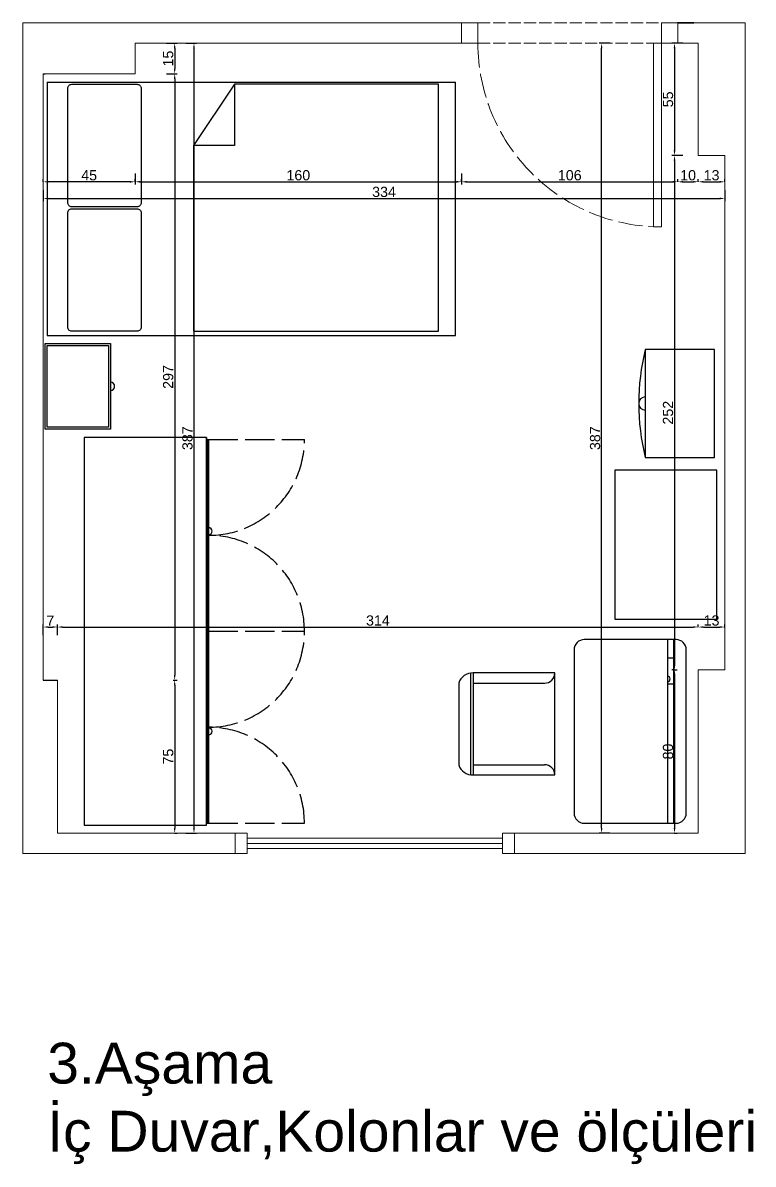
# Model space of a CAD drawing. Header units: centimetres. Extents: x 1662 to 2826, y 766 to 2039.
# Drawn here: x 1662 to 2019, y 800 to 1359 of the extents above; entities that cross this region are included whole.
import ezdxf

# ---------------------------------------------------------------- set-up
doc = ezdxf.new("R2010")
doc.units = ezdxf.units.CM
doc.linetypes.add('ACAD_ISO02W100', pattern=[15, 12, -3])
for name, color, linetype, lineweight in [('duvarlar', 7, 'Continuous', 15), ('kapı', 180, 'Continuous', 13), ('pencere', 200, 'Continuous', 9), ('yazılar', 7, 'Continuous', 5), ('ölçü', 20, 'Continuous', 5)]:
    doc.layers.add(name, color=color, linetype=linetype, lineweight=lineweight)
doc.layers.add('tefriş', color=7, linetype='Continuous')
doc.styles.get("Standard").update_dxf_attribs({"font": 'arial.ttf'})
doc.dimstyles.new('ISO-25', dxfattribs={"dimtxt": 5, "dimasz": 2.5, "dimexe": 1.25, "dimexo": 0.625, "dimtad": 1, "dimtxsty": 'Standard', "dimcen": 2.5, "dimadec": 0, "dimazin": 0, "dimtfac": 1, "dimtmove": 0, "dimatfit": 3, "dimfxl": 4, "dimfxlon": 1, "dimarcsym": 0})

# ---------------------------------------------------------------- blocks, each defined once
blk = doc.blocks.new('kapi')
at = {"layer": 'kapı'}
for p, q in [((-94, 0), (-94, 10)), ((-86, 10), (-94, 10)), ((-94, 10), (-86, 10)), ((-94, 10), (-86, 10)), ((-86, 10), (-94, 10)), ((-86, 0), (-86, 10)), ((4, 0), (4, 10)), ((4, 10), (12, 10)), ((12, 0), (12, 10)), ((-94, 0), (-86, 0)), ((12, 0), (4, 0))]:
    blk.add_line(p, q, dxfattribs=at)
at = {"layer": 'kapı', "linetype": 'ACAD_ISO02W100', "ltscale": 0.5}
for p, q in [((-86, 10), (4, 10)), ((-86, 0), (4, 0))]:
    blk.add_line(p, q, dxfattribs=at)
at = {"layer": 'kapı'}
blk.add_lwpolyline([(4, 0), (0, 0), (0, -90), (4, -90), (4, 0)], dxfattribs=at)
at = {"layer": 'kapı', "linetype": 'ACAD_ISO02W100'}
blk.add_arc((4, 0), 90, 180, 267.4527, dxfattribs=at)
blk = doc.blocks.new('pencere')
at = {"layer": 'pencere'}
for p, q in [((0, -2.5), (125, -2.5)), ((0, -5), (125, -5)), ((0, -7.5), (125, -7.5))]:
    blk.add_line(p, q, dxfattribs=at)
for points in [[(-6, 0), (-6, -10), (0, -10), (0, 0), (-6, 0)], [(131, 0), (125, 0), (125, -10), (131, -10), (131, 0)]]:
    blk.add_lwpolyline(points, dxfattribs=at)
blk = doc.blocks.new('dolap')
at = {"layer": 'tefriş'}
for p, q in [((60, 190), (60, 189)), ((60, 189), (61, 189)), ((60.5, 142), (60.5, 189)), ((61, 189), (61, 1)), ((61, 189), (61, 188)), ((60.5, 95), (60.5, 142)), ((61, 142), (61, 141)), ((60.5, 48), (60.5, 95)), ((60.5, 1), (60.5, 48)), ((61, 48), (61, 47)), ((61, 48), (61, 46)), ((0, 0), (60, 0)), ((60, 0), (60, 1)), ((60, 1), (61, 1))]:
    blk.add_line(p, q, dxfattribs=at)
at = {"layer": 'tefriş', "linetype": 'ACAD_ISO02W100', "ltscale": 1.2}
for p, q in [((61, 189), (108, 189)), ((61, 189), (108, 189)), ((61, 95), (108, 95)), ((61, 95), (108, 95)), ((61, 1), (108, 1))]:
    blk.add_line(p, q, dxfattribs=at)
at = {"layer": 'tefriş'}
for points in [[(60, 190), (0, 190), (0, 0)], [(60, 0), (60, 190)]]:
    blk.add_lwpolyline(points, dxfattribs=at)
at = {"layer": 'tefriş', "linetype": 'ACAD_ISO02W100', "ltscale": 1.2}
for centre, start, end in [((61, 189), 270, 0), ((61, 95), 0, 90), ((61, 95), 270, 0), ((61, 1), 0, 90)]:
    blk.add_arc(centre, 47, start, end, dxfattribs=at)
at = {"layer": 'tefriş'}
for centre in [(61, 144), (61, 46)]:
    blk.add_arc(centre, 1.75, 270, 90, dxfattribs=at)
blk = doc.blocks.new('kitaplık')
at = {"layer": 'tefriş'}
blk.add_line((0, 53), (-34, 53), dxfattribs=at)
blk.add_lwpolyline([(-34, 53), (-34, 0), (0, 0), (0, 53)], dxfattribs=at)
for centre, radius, start, end in [((74.63, 26.5), 111.82, 166.2911, 193.7089), ((-34, 26.5), 3.19, 90, 270)]:
    blk.add_arc(centre, radius, start, end, dxfattribs=at)
blk = doc.blocks.new('masa1')
at = {"layer": 'tefriş'}
for p, q in [((18.32, 45), (18.32, -45)), ((21.31, 45), (21.31, -45)), ((18.32, 36), (21.31, 36)), ((21.31, 36), (21.31, 23.14)), ((21.31, 23.14), (18.32, 23.14))]:
    blk.add_line(p, q, dxfattribs=at)
blk.add_lwpolyline([(-27.5, 40), (-27.5, -40, 0.414214), (-22.5, -45), (22.5, -45, 0.414214), (27.5, -40), (27.5, 40, 0.414214), (22.5, 45), (-22.5, 45, 0.414214)], format="xyb", close=True, dxfattribs=at)
blk.add_arc((18.32, 25.69), 1.27, 270, 90, dxfattribs=at)
blk = doc.blocks.new('komodin')
at = {"layer": 'tefriş'}
blk.add_lwpolyline([(0, 42), (32, 42), (32, 0), (0, 0)], close=True, dxfattribs=at)
blk.add_lwpolyline([(1, 41), (31, 41), (31, 1), (1, 1), (1, 41)], dxfattribs=at)
blk.add_arc((32, 21), 2, 270, 90, dxfattribs=at)
blk = doc.blocks.new('yastık')
at = {"layer": 'tefriş'}
blk.add_lwpolyline([(-16, 30), (16, 30, -0.414214), (18, 28), (18, -28, -0.414214), (16, -30), (-16, -30, -0.414214), (-18, -28), (-18, 28, -0.414214)], format="xyb", close=True, dxfattribs=at)
blk = doc.blocks.new('yorgan')
at = {"layer": 'tefriş'}
blk.add_line((20, 119.76), (0, 89.76), dxfattribs=at)
blk.add_lwpolyline([(0, 89.76), (0, -1.24), (120, -1.24), (120, 119.76), (20, 119.76), (20, 89.76)], close=True, dxfattribs=at)
blk = doc.blocks.new('yatak')
at = {"layer": 'tefriş'}
for points in [[(0, 124), (200, 124)], [(0, 124), (0, 0), (200, 0), (200, 124)]]:
    blk.add_lwpolyline(points, dxfattribs=at)
at = {"layer": 'tefriş', "rotation": 180.0000000000072}
blk.add_blockref('yastık', (28, 93), dxfattribs=at)
at = {"layer": 'tefriş'}
for name, p in [('yorgan', (71.67, 3.24)), ('yastık', (28, 32))]:
    blk.add_blockref(name, p, dxfattribs=at)
blk = doc.blocks.new('sandalye')
at = {"layer": 'tefriş'}
for p, q in [((-1.29, 24.93), (-1.29, -24.93)), ((40, 25), (0, 25)), ((0, 25), (0, -25)), ((40, 25), (40, 25)), ((-7.1, 20), (-7.1, -20)), ((0, 20), (35, 20)), ((0, -20), (35, -20)), ((40, -25), (40, -25))]:
    blk.add_line(p, q, dxfattribs=at)
blk.add_lwpolyline([(0, -25), (40, -25), (40, 25)], dxfattribs=at)
for centre, radius, start, end in [((-0.27, 17.83), 7.17, 87.8767, 162.4221), ((35, 25), 5, 270, 0), ((-0.27, -17.83), 7.17, 197.5779, 272.1233), ((35, -25), 5, 0, 90)]:
    blk.add_arc(centre, radius, start, end, dxfattribs=at)
blk = doc.blocks.new('*D90')
at = {"layer": 'Defpoints', "color": 0, "transparency": 16777216}
for p in [(1716.51, 1310.91), (1876.51, 1310.91), (1876.51, 1281.02)]:
    blk.add_point(p, dxfattribs=at)
at = {"layer": 'ölçü', "color": 0, "lineweight": -2, "transparency": 16777216}
for p, q in [((1716.51, 1285.02), (1716.51, 1279.77)), ((1719.01, 1281.02), (1874.01, 1281.02)), ((1876.51, 1285.02), (1876.51, 1279.77))]:
    blk.add_line(p, q, dxfattribs=at)
at = {"layer": 'ölçü', "color": 0, "transparency": 16777216}
for points in [[(1719.01, 1281.44), (1719.01, 1280.6), (1716.51, 1281.02)], [(1874.01, 1281.44), (1874.01, 1280.6), (1876.51, 1281.02)]]:
    blk.add_solid(points, dxfattribs=at)
at = {"layer": 'ölçü', "color": 0, "transparency": 16777216, "insert": (1796.51, 1284.2), "char_height": 5, "attachment_point": 5}
blk.add_mtext('160', dxfattribs=at)
blk = doc.blocks.new('*D91')
at = {"layer": 'Defpoints', "color": 0, "transparency": 16777216}
for p in [(1876.51, 1281.02), (1982.51, 1281.02), (1982.51, 1281.02)]:
    blk.add_point(p, dxfattribs=at)
at = {"layer": 'ölçü', "color": 0, "lineweight": -2, "transparency": 16777216}
for p, q in [((1876.51, 1281.02), (1876.51, 1282.27)), ((1879.01, 1281.02), (1980.01, 1281.02)), ((1982.51, 1281.02), (1982.51, 1282.27))]:
    blk.add_line(p, q, dxfattribs=at)
at = {"layer": 'ölçü', "color": 0, "transparency": 16777216}
for points in [[(1879.01, 1281.44), (1879.01, 1280.6), (1876.51, 1281.02)], [(1980.01, 1281.44), (1980.01, 1280.6), (1982.51, 1281.02)]]:
    blk.add_solid(points, dxfattribs=at)
at = {"layer": 'ölçü', "color": 0, "transparency": 16777216, "insert": (1929.51, 1284.2), "char_height": 5, "attachment_point": 5}
blk.add_mtext('106', dxfattribs=at)
blk = doc.blocks.new('*D92')
at = {"layer": 'Defpoints', "color": 0, "transparency": 16777216}
for p in [(1982.51, 1281.02), (1992.51, 1281.02), (1992.51, 1281.02)]:
    blk.add_point(p, dxfattribs=at)
at = {"layer": 'ölçü', "color": 0, "lineweight": -2, "transparency": 16777216}
for p, q in [((1982.51, 1281.02), (1982.51, 1282.27)), ((1985.01, 1281.02), (1990.01, 1281.02)), ((1992.51, 1281.02), (1992.51, 1282.27))]:
    blk.add_line(p, q, dxfattribs=at)
at = {"layer": 'ölçü', "color": 0, "transparency": 16777216}
for points in [[(1985.01, 1281.44), (1985.01, 1280.6), (1982.51, 1281.02)], [(1990.01, 1281.44), (1990.01, 1280.6), (1992.51, 1281.02)]]:
    blk.add_solid(points, dxfattribs=at)
at = {"layer": 'ölçü', "color": 0, "transparency": 16777216, "insert": (1987.51, 1284.2), "char_height": 5, "attachment_point": 5}
blk.add_mtext('10', dxfattribs=at)
blk = doc.blocks.new('*D93')
at = {"layer": 'Defpoints', "color": 0, "transparency": 16777216}
for p in [(1992.51, 1281.02), (2005.51, 1281.02), (2005.51, 1281.02)]:
    blk.add_point(p, dxfattribs=at)
at = {"layer": 'ölçü', "color": 0, "lineweight": -2, "transparency": 16777216}
for p, q in [((1992.51, 1281.02), (1992.51, 1282.27)), ((1995.01, 1281.02), (2003.01, 1281.02)), ((2005.51, 1281.02), (2005.51, 1282.27))]:
    blk.add_line(p, q, dxfattribs=at)
at = {"layer": 'ölçü', "color": 0, "transparency": 16777216}
for points in [[(1995.01, 1281.44), (1995.01, 1280.6), (1992.51, 1281.02)], [(2003.01, 1281.44), (2003.01, 1280.6), (2005.51, 1281.02)]]:
    blk.add_solid(points, dxfattribs=at)
at = {"layer": 'ölçü', "color": 0, "transparency": 16777216, "insert": (1999.01, 1284.2), "char_height": 5, "attachment_point": 5}
blk.add_mtext('13', dxfattribs=at)
blk = doc.blocks.new('*D94')
at = {"layer": 'Defpoints', "color": 0, "transparency": 16777216}
for p in [(1678.51, 1062.89), (1671.51, 1036.9), (1678.51, 1036.9)]:
    blk.add_point(p, dxfattribs=at)
at = {"layer": 'ölçü', "color": 0, "lineweight": -2, "transparency": 16777216}
for p, q in [((1671.51, 1058.89), (1671.51, 1064.14)), ((1674.01, 1062.89), (1676.01, 1062.89)), ((1678.51, 1058.89), (1678.51, 1064.14))]:
    blk.add_line(p, q, dxfattribs=at)
at = {"layer": 'ölçü', "color": 0, "transparency": 16777216}
for points in [[(1674.01, 1063.31), (1674.01, 1062.48), (1671.51, 1062.89)], [(1676.01, 1063.31), (1676.01, 1062.48), (1678.51, 1062.89)]]:
    blk.add_solid(points, dxfattribs=at)
at = {"layer": 'ölçü', "color": 0, "transparency": 16777216, "insert": (1675.01, 1066.02), "char_height": 5, "attachment_point": 5}
blk.add_mtext('7', dxfattribs=at)
blk = doc.blocks.new('*D95')
at = {"layer": 'Defpoints', "color": 0, "transparency": 16777216}
for p in [(1678.51, 1062.89), (1992.51, 1062.89), (1992.51, 1062.89)]:
    blk.add_point(p, dxfattribs=at)
at = {"layer": 'ölçü', "color": 0, "lineweight": -2, "transparency": 16777216}
for p, q in [((1678.51, 1062.89), (1678.51, 1064.14)), ((1681.01, 1062.89), (1990.01, 1062.89)), ((1992.51, 1062.89), (1992.51, 1064.14))]:
    blk.add_line(p, q, dxfattribs=at)
at = {"layer": 'ölçü', "color": 0, "transparency": 16777216}
for points in [[(1681.01, 1063.31), (1681.01, 1062.48), (1678.51, 1062.89)], [(1990.01, 1063.31), (1990.01, 1062.48), (1992.51, 1062.89)]]:
    blk.add_solid(points, dxfattribs=at)
at = {"layer": 'ölçü', "color": 0, "transparency": 16777216, "insert": (1835.51, 1066.07), "char_height": 5, "attachment_point": 5}
blk.add_mtext('314', dxfattribs=at)
blk = doc.blocks.new('*D96')
at = {"layer": 'Defpoints', "color": 0, "transparency": 16777216}
for p in [(1992.51, 1062.89), (2005.51, 1062.89), (2005.51, 1061.99)]:
    blk.add_point(p, dxfattribs=at)
at = {"layer": 'ölçü', "color": 0, "lineweight": -2, "transparency": 16777216}
for p, q in [((1992.51, 1062.89), (1992.51, 1064.14)), ((1995.01, 1062.89), (2003.01, 1062.89)), ((2005.51, 1062.62), (2005.51, 1064.14))]:
    blk.add_line(p, q, dxfattribs=at)
at = {"layer": 'ölçü', "color": 0, "transparency": 16777216}
for points in [[(1995.01, 1063.31), (1995.01, 1062.48), (1992.51, 1062.89)], [(2003.01, 1063.31), (2003.01, 1062.48), (2005.51, 1062.89)]]:
    blk.add_solid(points, dxfattribs=at)
at = {"layer": 'ölçü', "color": 0, "transparency": 16777216, "insert": (1999.01, 1066.07), "char_height": 5, "attachment_point": 5}
blk.add_mtext('13', dxfattribs=at)
blk = doc.blocks.new('*D97')
at = {"layer": 'Defpoints', "color": 0, "transparency": 16777216}
for p in [(1671.51, 1333.9), (2005.51, 1333.9), (2005.51, 1272.86)]:
    blk.add_point(p, dxfattribs=at)
at = {"layer": 'ölçü', "color": 0, "lineweight": -2, "transparency": 16777216}
for p, q in [((1671.51, 1276.86), (1671.51, 1271.61)), ((2005.51, 1276.86), (2005.51, 1271.61)), ((1674.01, 1272.86), (2003.01, 1272.86))]:
    blk.add_line(p, q, dxfattribs=at)
at = {"layer": 'ölçü', "color": 0, "transparency": 16777216}
for points in [[(1674.01, 1273.27), (1674.01, 1272.44), (1671.51, 1272.86)], [(2003.01, 1273.27), (2003.01, 1272.44), (2005.51, 1272.86)]]:
    blk.add_solid(points, dxfattribs=at)
at = {"layer": 'ölçü', "color": 0, "transparency": 16777216, "insert": (1838.51, 1276.04), "char_height": 5, "attachment_point": 5}
blk.add_mtext('334', dxfattribs=at)
blk = doc.blocks.new('*D98')
at = {"layer": 'Defpoints', "color": 0, "transparency": 16777216}
for p in [(1671.51, 1281.02), (1671.51, 1281.02), (1716.51, 1281.02)]:
    blk.add_point(p, dxfattribs=at)
at = {"layer": 'ölçü', "color": 0, "lineweight": -2, "transparency": 16777216}
for p, q in [((1671.51, 1281.02), (1671.51, 1282.27)), ((1714.01, 1281.02), (1674.01, 1281.02)), ((1716.51, 1281.02), (1716.51, 1282.27))]:
    blk.add_line(p, q, dxfattribs=at)
at = {"layer": 'ölçü', "color": 0, "transparency": 16777216}
for points in [[(1674.01, 1281.44), (1674.01, 1280.6), (1671.51, 1281.02)], [(1714.01, 1281.44), (1714.01, 1280.6), (1716.51, 1281.02)]]:
    blk.add_solid(points, dxfattribs=at)
at = {"layer": 'ölçü', "color": 0, "transparency": 16777216, "insert": (1694.01, 1284.19), "char_height": 5, "attachment_point": 5}
blk.add_mtext('45', dxfattribs=at)
blk = doc.blocks.new('*D99')
at = {"layer": 'Defpoints', "color": 0, "transparency": 16777216}
for p in [(1716.51, 1348.9), (1716.51, 1333.9), (1735.93, 1333.9)]:
    blk.add_point(p, dxfattribs=at)
at = {"layer": 'ölçü', "color": 0, "lineweight": -2, "transparency": 16777216}
for p, q in [((1731.93, 1348.9), (1737.18, 1348.9)), ((1735.93, 1346.4), (1735.93, 1336.4)), ((1731.93, 1333.9), (1737.18, 1333.9))]:
    blk.add_line(p, q, dxfattribs=at)
at = {"layer": 'ölçü', "color": 0, "transparency": 16777216}
for points in [[(1735.52, 1346.4), (1736.35, 1346.4), (1735.93, 1348.9)], [(1735.52, 1336.4), (1736.35, 1336.4), (1735.93, 1333.9)]]:
    blk.add_solid(points, dxfattribs=at)
at = {"layer": 'ölçü', "color": 0, "transparency": 16777216, "insert": (1732.75, 1341.4), "char_height": 5, "attachment_point": 5, "rotation": 90}
blk.add_mtext('15', dxfattribs=at)
blk = doc.blocks.new('*D100')
at = {"layer": 'Defpoints', "color": 0, "transparency": 16777216}
for p in [(1734.56, 1333.9), (1734.56, 1036.9), (1735.93, 1036.9)]:
    blk.add_point(p, dxfattribs=at)
at = {"layer": 'ölçü', "color": 0, "lineweight": -2, "transparency": 16777216}
for p, q in [((1735.18, 1333.9), (1737.18, 1333.9)), ((1735.93, 1331.4), (1735.93, 1039.4)), ((1735.18, 1036.9), (1737.18, 1036.9))]:
    blk.add_line(p, q, dxfattribs=at)
at = {"layer": 'ölçü', "color": 0, "transparency": 16777216}
for points in [[(1735.52, 1331.4), (1736.35, 1331.4), (1735.93, 1333.9)], [(1735.52, 1039.4), (1736.35, 1039.4), (1735.93, 1036.9)]]:
    blk.add_solid(points, dxfattribs=at)
at = {"layer": 'ölçü', "color": 0, "transparency": 16777216, "insert": (1732.75, 1185.4), "char_height": 5, "attachment_point": 5, "rotation": 90}
blk.add_mtext('297', dxfattribs=at)
blk = doc.blocks.new('*D101')
at = {"layer": 'Defpoints', "color": 0, "transparency": 16777216}
for p in [(1735.93, 1036.9), (1735.93, 961.9), (1735.93, 961.9)]:
    blk.add_point(p, dxfattribs=at)
at = {"layer": 'ölçü', "color": 0, "lineweight": -2, "transparency": 16777216}
for p, q in [((1735.93, 1036.9), (1737.18, 1036.9)), ((1735.93, 1034.4), (1735.93, 964.4)), ((1735.93, 961.9), (1737.18, 961.9))]:
    blk.add_line(p, q, dxfattribs=at)
at = {"layer": 'ölçü', "color": 0, "transparency": 16777216}
for points in [[(1735.52, 1034.4), (1736.35, 1034.4), (1735.93, 1036.9)], [(1735.52, 964.4), (1736.35, 964.4), (1735.93, 961.9)]]:
    blk.add_solid(points, dxfattribs=at)
at = {"layer": 'ölçü', "color": 0, "transparency": 16777216, "insert": (1732.76, 999.4), "char_height": 5, "attachment_point": 5, "rotation": 90}
blk.add_mtext('75', dxfattribs=at)
blk = doc.blocks.new('*D102')
at = {"layer": 'Defpoints', "color": 0, "transparency": 16777216}
for p in [(1992.51, 1348.9), (1980.85, 1293.9), (1992.51, 1293.9)]:
    blk.add_point(p, dxfattribs=at)
at = {"layer": 'ölçü', "color": 0, "lineweight": -2, "transparency": 16777216}
for p, q in [((1984.85, 1348.9), (1979.6, 1348.9)), ((1980.85, 1346.4), (1980.85, 1296.4)), ((1984.85, 1293.9), (1979.6, 1293.9))]:
    blk.add_line(p, q, dxfattribs=at)
at = {"layer": 'ölçü', "color": 0, "transparency": 16777216}
for points in [[(1980.44, 1346.4), (1981.27, 1346.4), (1980.85, 1348.9)], [(1980.44, 1296.4), (1981.27, 1296.4), (1980.85, 1293.9)]]:
    blk.add_solid(points, dxfattribs=at)
at = {"layer": 'ölçü', "color": 0, "transparency": 16777216, "insert": (1977.69, 1321.4), "char_height": 5, "attachment_point": 5, "rotation": 90}
blk.add_mtext('55', dxfattribs=at)
blk = doc.blocks.new('*D104')
at = {"layer": 'Defpoints', "color": 0, "transparency": 16777216}
for p in [(1980.85, 1293.9), (1980.85, 1041.9), (1980.85, 1041.9)]:
    blk.add_point(p, dxfattribs=at)
at = {"layer": 'ölçü', "color": 0, "lineweight": -2, "transparency": 16777216}
for p, q in [((1980.85, 1293.9), (1979.6, 1293.9)), ((1980.85, 1291.4), (1980.85, 1044.4)), ((1980.85, 1041.9), (1979.6, 1041.9))]:
    blk.add_line(p, q, dxfattribs=at)
at = {"layer": 'ölçü', "color": 0, "transparency": 16777216}
for points in [[(1980.44, 1291.4), (1981.27, 1291.4), (1980.85, 1293.9)], [(1980.44, 1044.4), (1981.27, 1044.4), (1980.85, 1041.9)]]:
    blk.add_solid(points, dxfattribs=at)
at = {"layer": 'ölçü', "color": 0, "transparency": 16777216, "insert": (1977.68, 1167.9), "char_height": 5, "attachment_point": 5, "rotation": 90}
blk.add_mtext('252', dxfattribs=at)
blk = doc.blocks.new('*D105')
at = {"layer": 'Defpoints', "color": 0, "transparency": 16777216}
for p in [(1980.85, 1041.9), (1980.85, 961.9), (1980.85, 961.9)]:
    blk.add_point(p, dxfattribs=at)
at = {"layer": 'ölçü', "color": 0, "lineweight": -2, "transparency": 16777216}
for p, q in [((1980.85, 1041.9), (1982.1, 1041.9)), ((1980.85, 1039.4), (1980.85, 964.4)), ((1980.85, 961.9), (1982.1, 961.9))]:
    blk.add_line(p, q, dxfattribs=at)
at = {"layer": 'ölçü', "color": 0, "transparency": 16777216}
for points in [[(1980.44, 1039.4), (1981.27, 1039.4), (1980.85, 1041.9)], [(1980.44, 964.4), (1981.27, 964.4), (1980.85, 961.9)]]:
    blk.add_solid(points, dxfattribs=at)
at = {"layer": 'ölçü', "color": 0, "transparency": 16777216, "insert": (1977.68, 1001.9), "char_height": 5, "attachment_point": 5, "rotation": 90}
blk.add_mtext('80', dxfattribs=at)
blk = doc.blocks.new('*D106')
at = {"layer": 'Defpoints', "color": 0, "transparency": 16777216}
for p in [(1737.18, 1348.9), (1737.18, 961.9), (1745.37, 961.9)]:
    blk.add_point(p, dxfattribs=at)
at = {"layer": 'ölçü', "color": 0, "lineweight": -2, "transparency": 16777216}
for p, q in [((1741.37, 1348.9), (1746.62, 1348.9)), ((1745.37, 1346.4), (1745.37, 964.4)), ((1741.37, 961.9), (1746.62, 961.9))]:
    blk.add_line(p, q, dxfattribs=at)
at = {"layer": 'ölçü', "color": 0, "transparency": 16777216}
for points in [[(1744.96, 1346.4), (1745.79, 1346.4), (1745.37, 1348.9)], [(1744.96, 964.4), (1745.79, 964.4), (1745.37, 961.9)]]:
    blk.add_solid(points, dxfattribs=at)
at = {"layer": 'ölçü', "color": 0, "transparency": 16777216, "insert": (1742.19, 1155.4), "char_height": 5, "attachment_point": 5, "rotation": 90}
blk.add_mtext('387', dxfattribs=at)
blk = doc.blocks.new('*D110')
at = {"layer": 'Defpoints', "color": 0, "transparency": 16777216}
for p in [(1945.12, 1348.9), (1961.37, 1348.9), (1961.37, 961.9)]:
    blk.add_point(p, dxfattribs=at)
at = {"layer": 'ölçü', "color": 0, "lineweight": -2, "transparency": 16777216}
for p, q in [((1949.12, 1348.9), (1943.87, 1348.9)), ((1945.12, 964.4), (1945.12, 1346.4)), ((1949.12, 961.9), (1943.87, 961.9))]:
    blk.add_line(p, q, dxfattribs=at)
at = {"layer": 'ölçü', "color": 0, "transparency": 16777216}
for points in [[(1944.71, 1346.4), (1945.54, 1346.4), (1945.12, 1348.9)], [(1944.71, 964.4), (1945.54, 964.4), (1945.12, 961.9)]]:
    blk.add_solid(points, dxfattribs=at)
at = {"layer": 'ölçü', "color": 0, "transparency": 16777216, "insert": (1941.94, 1155.4), "char_height": 5, "attachment_point": 5, "rotation": 90}
blk.add_mtext('387', dxfattribs=at)

msp = doc.modelspace()

# ---------------------------------------------------------------- linework, layer by layer
for p, q in [((1982.265, 1358.901), (1990.265, 1358.901)), ((1990.265, 1358.901), (1982.265, 1358.901)), ((1671.508, 1036.901), (1678.508, 1036.901))]:
    msp.add_line(p, q)
msp.add_lwpolyline([(1982.265, 1358.901), (1990.265, 1358.901)], close=True)
at = {"layer": 'duvarlar'}
for points in [[(1678.508, 1036.901), (1678.508, 961.901), (1765.508, 961.901), (1765.508, 951.901), (1678.508, 951.901), (1661.508, 951.901), (1661.508, 1358.901), (1876.508, 1358.901), (1876.508, 1348.901), (1716.508, 1348.901), (1716.508, 1333.901), (1671.508, 1333.901), (1671.508, 1036.901)], [(1992.508, 1348.901), (1982.508, 1348.901), (1992.508, 1348.901), (1992.508, 1293.901), (2005.508, 1293.901), (2005.508, 1041.901), (1992.508, 1041.901), (1992.508, 961.901), (1902.508, 961.901), (1902.508, 951.901), (1992.508, 951.901), (2015.508, 951.901), (2015.508, 1358.901), (1982.508, 1358.901), (1982.508, 1348.901)]]:
    msp.add_lwpolyline(points, dxfattribs=at)
at = {"layer": 'tefriş'}
for p, q in [((1671.508, 1333.901), (1672.508, 1333.901)), ((1673.508, 1329.796), (1683.508, 1329.796)), ((1951.586, 1139.749), (1951.586, 1066.749)), ((1951.586, 1066.749), (2001.586, 1066.749))]:
    msp.add_line(p, q, dxfattribs=at)
msp.add_lwpolyline([(2001.586, 1066.749), (2001.586, 1139.749), (1951.586, 1139.749)], dxfattribs=at)

# ---------------------------------------------------------------- block references
at = {"layer": 'kapı'}
msp.add_blockref('kapi', (1970.508, 1348.901), dxfattribs=at)
at = {"layer": 'pencere'}
msp.add_blockref('pencere', (1771.508, 961.901), dxfattribs=at)
at = {"layer": 'tefriş'}
for name, p in [('yatak', (1673.508, 1205.796)), ('komodin', (1672.508, 1159.796)), ('kitaplık', (2000.508, 1145.901)), ('dolap', (1691.508, 965.805)), ('masa1', (1959.114, 1011.749)), ('sandalye', (1882.188, 1015.406))]:
    msp.add_blockref(name, p, dxfattribs=at)

# ---------------------------------------------------------------- texts
at = {"layer": 'yazılar', "insert": (1673.475, 859.24), "char_height": 20, "attachment_point": 1}
msp.add_mtext_dynamic_manual_height_columns('3.Aşama\\Pİç Duvar,Kolonlar ve ölçüleri', width=381.31584, gutter_width=12.5, heights=[147.602], dxfattribs=at)

# ---------------------------------------------------------------- dimensions: what is measured, and where the dimension line sits
at = {"layer": 'ölçü'}
for base, p1, p2, picture, middle in [((1735.933, 1333.901), (1716.508, 1348.901), (1716.508, 1333.901), '*D99', (1732.755, 1341.401)), ((1745.372, 961.901), (1737.183, 1348.901), (1737.183, 961.901), '*D106', (1742.193, 1155.401)), ((1945.122, 1348.901), (1961.366, 961.901), (1961.366, 1348.901), '*D110', (1941.942, 1155.401)), ((1980.853, 1293.901), (1992.508, 1348.901), (1992.508, 1293.901), '*D102', (1977.686, 1321.401)), ((1735.933, 1036.901), (1734.558, 1333.901), (1734.558, 1036.901), '*D100', (1732.755, 1185.401)), ((1980.853, 1041.901), (1980.853, 1293.901), (1980.853, 1041.901), '*D104', (1977.675, 1167.901)), ((1980.853, 961.901), (1980.853, 1041.901), (1980.853, 961.901), '*D105', (1977.675, 1001.901)), ((1735.933, 961.901), (1735.933, 1036.901), (1735.933, 961.901), '*D101', (1732.765, 999.401))]:
    dim = msp.add_linear_dim(base=base, p1=p1, p2=p2, angle=90, dimstyle='ISO-25', dxfattribs=at)
    dim.commit()
    dim.dimension.update_dxf_attribs({"geometry": picture, "text_midpoint": middle})
for base, p1, p2, picture, middle in [((2005.508, 1272.858), (1671.508, 1333.901), (2005.508, 1333.901), '*D97', (1838.508, 1276.038)), ((1876.508, 1281.02), (1716.508, 1310.913), (1876.508, 1310.913), '*D90', (1796.508, 1284.198)), ((1671.508, 1281.02), (1716.508, 1281.02), (1671.508, 1281.02), '*D98', (1694.008, 1284.188)), ((1982.508, 1281.02), (1876.508, 1281.02), (1982.508, 1281.02), '*D91', (1929.508, 1284.198)), ((1992.508, 1281.02), (1982.508, 1281.02), (1992.508, 1281.02), '*D92', (1987.508, 1284.198)), ((2005.508, 1281.02), (1992.508, 1281.02), (2005.508, 1281.02), '*D93', (1999.008, 1284.2)), ((1678.508, 1062.895), (1671.508, 1036.901), (1678.508, 1036.901), '*D94', (1675.008, 1066.02)), ((1992.508, 1062.895), (1678.508, 1062.895), (1992.508, 1062.895), '*D95', (1835.508, 1066.074)), ((2005.508, 1062.895), (1992.508, 1062.895), (2005.508, 1061.991), '*D96', (1999.008, 1066.074))]:
    dim = msp.add_linear_dim(base=base, p1=p1, p2=p2, dimstyle='ISO-25', dxfattribs=at)
    dim.commit()
    dim.dimension.update_dxf_attribs({"geometry": picture, "text_midpoint": middle})

doc.saveas('drawing.dxf')
